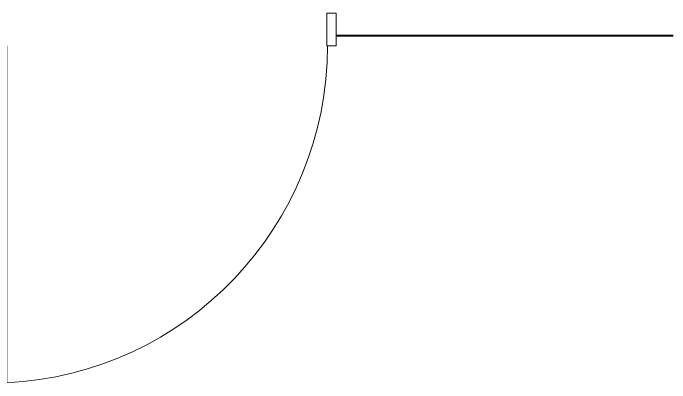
# Model space of a CAD drawing. Header units: inches. Extents: x 920 to 2661, y -647 to 1865.
# Drawn here: x 2502.5 to 2572.7, y 812.1 to 851.6 of the extents above; entities that cross this region are included whole.
import ezdxf

# ---------------------------------------------------------------- set-up
doc = ezdxf.new("R2010")
doc.units = ezdxf.units.IN
doc.header["$MEASUREMENT"] = 0
for name, color, linetype, lineweight in [('A-DOOR', 31, 'Continuous', 18), ('A-GLAZ', 151, 'Continuous', 18), ('I-WALL', 2, 'Continuous', 18)]:
    doc.layers.add(name, color=color, linetype=linetype, lineweight=lineweight)

# ---------------------------------------------------------------- blocks, each defined once
blk = doc.blocks.new('Single-Flush - 36_ x 84_-V7-FIRST FLOOR CONSTRUCTION')
at = {"layer": 'A-DOOR', "lineweight": 30}
for p, q in [((16.25, 1.75), (16.25, 37.774)), ((18, 37.774), (16.25, 37.774)), ((18, 1.75), (18, 37.774)), ((18, 1.75), (16.25, 1.75))]:
    blk.add_line(p, q, dxfattribs=at)
at = {"layer": 'A-DOOR', "lineweight": 9}
blk.add_arc((18, 1.75), 36.067, 92.78116, 180, dxfattribs=at)
blk = doc.blocks.new('Frameless opening with glazing - 36_ x 84_-4272587-FIRST FLOOR CONSTRUCTION')
at = {"layer": 'A-GLAZ', "lineweight": 40}
blk.add_line((-19.5, -0.625), (16.5, -0.625), dxfattribs=at)

msp = doc.modelspace()

# ---------------------------------------------------------------- linework, layer by layer
at = {"layer": 'I-WALL'}
for p, q in [((2537.02, 851.581), (2536.02, 851.581)), ((2536.02, 851.581), (2536.02, 848.081)), ((2537.02, 848.081), (2537.02, 851.581)), ((2536.02, 848.081), (2537.02, 848.081))]:
    msp.add_line(p, q, dxfattribs=at)

# ---------------------------------------------------------------- block references
at = {"layer": 'A-DOOR', "rotation": 180}
msp.add_blockref('Single-Flush - 36_ x 84_-V7-FIRST FLOOR CONSTRUCTION', (2518.02, 849.831), dxfattribs=at)
at = {"layer": 'A-GLAZ'}
msp.add_blockref('Frameless opening with glazing - 36_ x 84_-4272587-FIRST FLOOR CONSTRUCTION', (2556.52, 849.831), dxfattribs=at)

doc.saveas('drawing.dxf')
